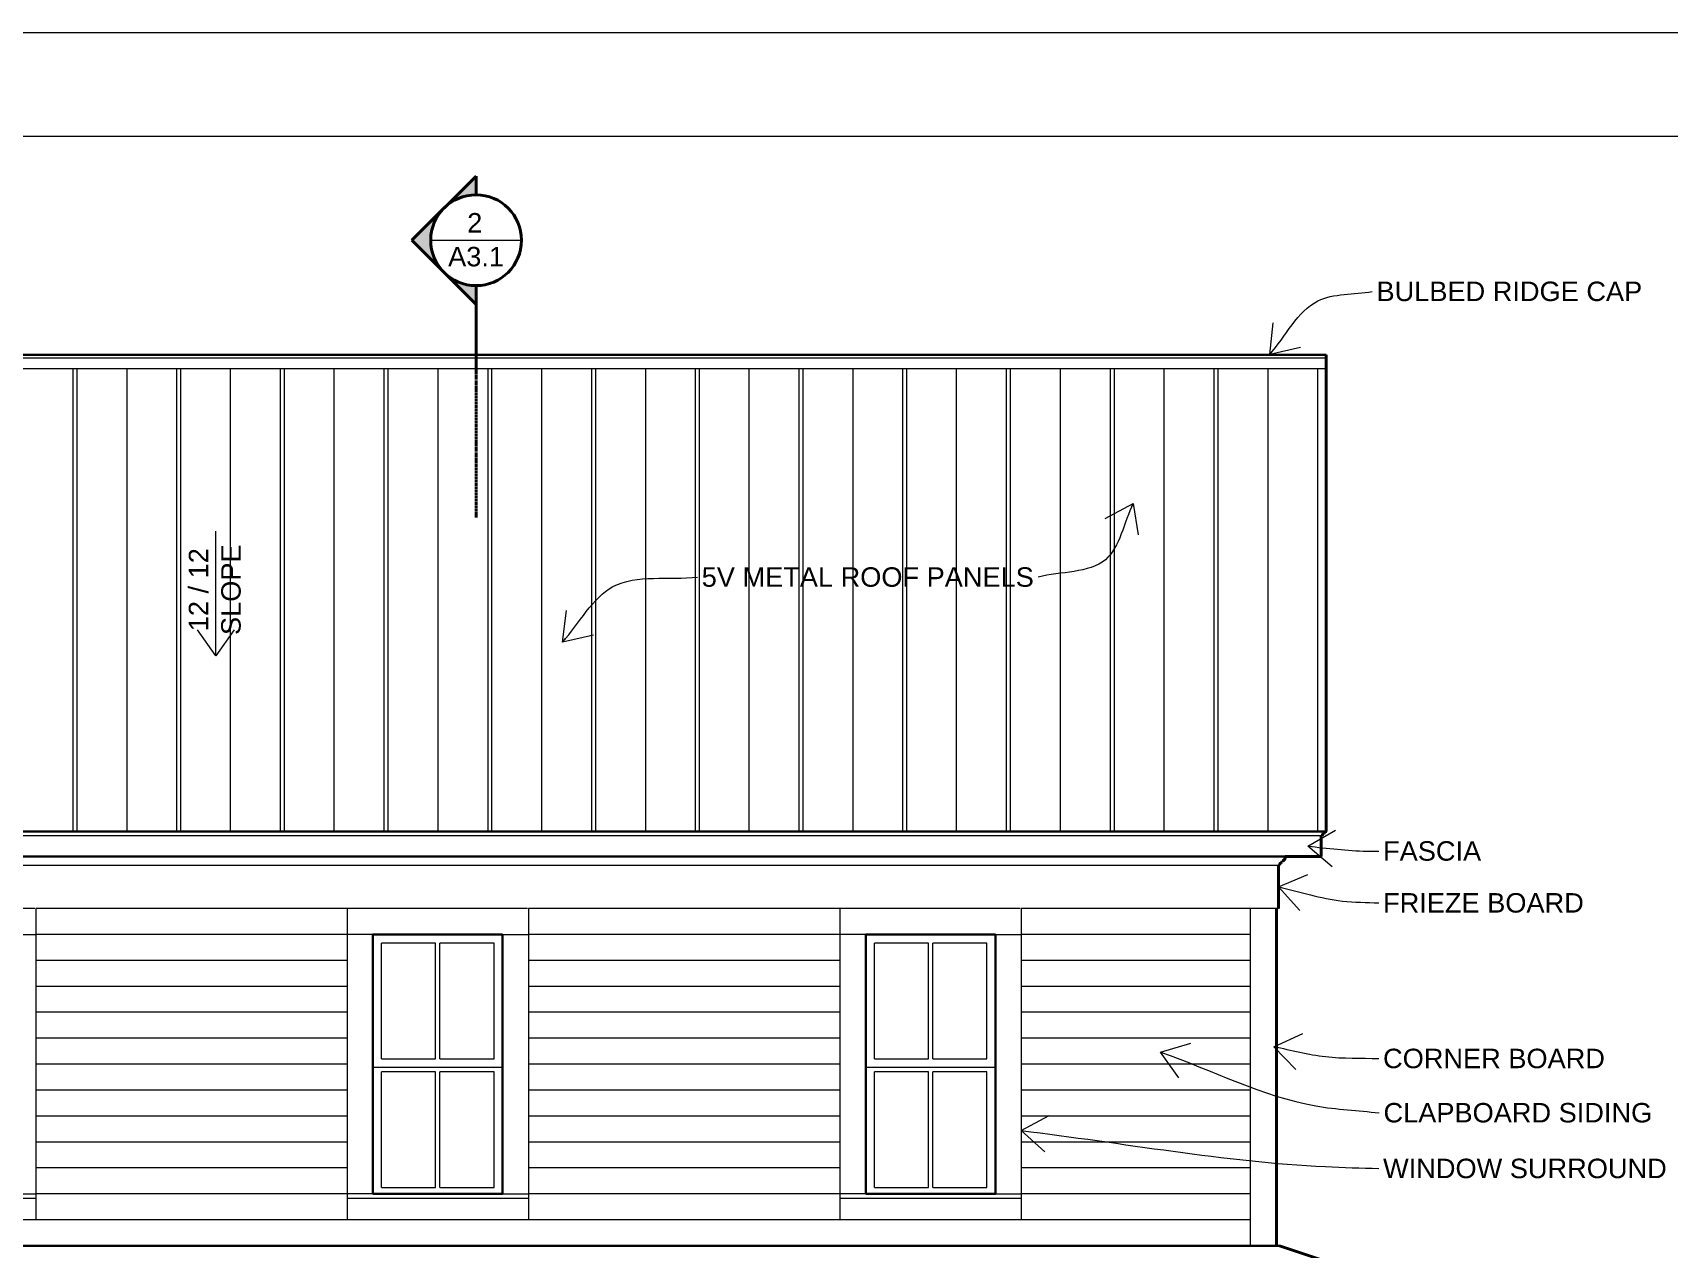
# Model space of a CAD drawing. Header units: inches. Extents: x -4969 to 16721, y 2489 to 24693.
# Drawn here: x 766.1 to 1144.6, y 5565.4 to 5846.5 of the extents above; entities that cross this region are included whole.
import ezdxf

# ---------------------------------------------------------------- set-up
doc = ezdxf.new("R2010")
doc.units = ezdxf.units.IN
doc.header["$MEASUREMENT"] = 0
doc.linetypes.add('CENTER', pattern=[2, 1.25, -0.25, 0.25, -0.25])
doc.layers.get('0').update_dxf_attribs({"lineweight": 5})
doc.layers.add('0-NPLT', color=1, linetype='Continuous', plot=False)
for name, color, linetype, lineweight in [('1', 1, 'Continuous', 9), ('2', 6, 'Continuous', 20), ('3', 3, 'Continuous', 30), ('4', 2, 'Continuous', 40), ('A-LINK', 7, 'Continuous', 40), ('A-TEXTx', 7, 'Continuous', 20)]:
    doc.layers.add(name, color=color, linetype=linetype, lineweight=lineweight)
doc.styles.get("Standard").update_dxf_attribs({"font": 'Arial.ttf'})
doc.dimstyles.get("Standard").update_dxf_attribs({"dimtxt": 3, "dimasz": 2, "dimexe": 0.03125, "dimexo": 0.0625, "dimgap": 0.03125, "dimtad": 0, "dimtoh": 1, "dimdec": 4, "dimlfac": 0.99985, "dimzin": 0, "dimdsep": 46, "dimlunit": 4, "dimtxsty": 'Standard', "dimblk": 'ARCHTICK', "dimblk1": 'ARCHTICK', "dimblk2": 'ARCHTICK', "dimcen": 0.09, "dimclrt": 256, "dimadec": 0, "dimazin": 0, "dimtfac": 1, "dimtdec": 4, "dimtofl": 0, "dimtmove": 0, "dimatfit": 3, "dimfxl": 1, "dimtolj": 1, "dimtzin": 0, "dimarcsym": 0})

# ---------------------------------------------------------------- blocks, each defined once
blk = doc.blocks.new('window elev 3060')
for p, q in [((767, 905.69), (767, 839.69)), ((808.74, 905.67), (767, 905.69)), ((809, 905.67), (809, 840.18)), ((775, 870.93), (775, 897.68)), ((787.5, 897.68), (775, 897.68)), ((787.5, 870.93), (787.5, 897.68)), ((801, 897.68), (788.5, 897.68)), ((788.5, 870.93), (788.5, 897.68)), ((801, 870.93), (801, 897.68)), ((775, 870.93), (787.5, 870.93)), ((788.5, 870.93), (801, 870.93)), ((803, 868.93), (773, 868.93)), ((775, 841.18), (775, 867.93)), ((787.5, 867.93), (775, 867.93)), ((787.5, 841.18), (787.5, 867.93)), ((788.5, 841.18), (788.5, 867.93)), ((801, 867.93), (788.5, 867.93)), ((801, 841.18), (801, 867.93)), ((775, 841.18), (787.5, 841.18)), ((788.5, 841.18), (801, 841.18)), ((809, 840.18), (809, 833.67)), ((767, 839.69), (767, 833.67)), ((767, 838.69), (809, 838.69)), ((809, 833.67), (767, 833.67))]:
    blk.add_line(p, q)
at = {"lineweight": 5, "ltscale": 0.1}
for p, q in [((773, 839.69), (767, 839.69)), ((803, 839.69), (809, 839.67))]:
    blk.add_line(p, q, dxfattribs=at)
at = {"layer": '1', "lineweight": 5, "ltscale": 0.1}
for p, q in [((773, 899.68), (767, 899.67)), ((803, 899.68), (809, 899.67))]:
    blk.add_line(p, q, dxfattribs=at)
at = {"layer": '3'}
for p, q in [((803, 899.68), (773, 899.68)), ((773, 899.68), (773, 839.69)), ((803, 899.68), (803, 839.69)), ((773, 839.69), (803, 839.69))]:
    blk.add_line(p, q, dxfattribs=at)
blk = doc.blocks.new('_ArchTick')
at = {"color": 0, "linetype": 'ByBlock', "lineweight": 0, "const_width": 0.15}
blk.add_lwpolyline([(-0.5, -0.5), (0.5, 0.5)], dxfattribs=at)
blk = doc.blocks.new('Section Callout')
at = {"layer": 'A-LINK', "ltscale": 0.1}
h = blk.add_hatch(color=152, dxfattribs=at)
h.paths.add_polyline_path([(1891.06, 7392.5), (1883.64, 7385.08), (1891.06, 7377.65, -0.198912), (1887.98, 7385.08, -0.198912)])
h.paths.add_polyline_path([(1898.48, 7399.92), (1891.06, 7392.5, -0.198912), (1898.48, 7395.58)])
h.paths.add_polyline_path([(1891.06, 7377.65), (1898.48, 7370.23), (1898.48, 7374.58, -0.198912)])
at = {"layer": 'A-LINK', "color": 152, "ltscale": 0.1}
for p, q in [((1883.64, 7385.08), (1898.48, 7399.92)), ((1898.48, 7399.92), (1898.48, 7395.58)), ((1883.64, 7385.08), (1898.48, 7370.23)), ((1898.48, 7374.58), (1898.48, 7370.23)), ((1898.48, 7370.23), (1898.48, 7355.49))]:
    blk.add_line(p, q, dxfattribs=at)
blk.add_circle((1898.48, 7385.08), 10.5, dxfattribs=at)
blk = doc.blocks.new('BORDER 11X17')
at = {"layer": '0-NPLT', "lineweight": 9, "ltscale": 0.1}
blk.add_lwpolyline([(29864.74, -10461.77), (29048.74, -10461.77), (29048.74, -10989.77), (29864.74, -10989.77), (29864.74, -10461.77)], dxfattribs=at)
blk.add_lwpolyline([(29792.74, -10473.77), (29078.74, -10473.77), (29078.74, -10977.77), (29792.74, -10977.77)], close=True, dxfattribs=at)

msp = doc.modelspace()

# ---------------------------------------------------------------- linework, layer by layer
at = {"layer": '1'}
for p, q in [((1065.4138603, 5771.2191275), (665.9138383, 5771.2191275)), ((1065.4138603, 5768.7429529), (665.9138383, 5768.7429529)), ((775.4138603, 5768.7429529), (775.4138603, 5661.7219422)), ((776.4138603, 5661.7219422), (776.4138603, 5768.7429529)), ((787.9138603, 5768.7429529), (787.9138603, 5661.7219422)), ((799.4138603, 5768.7429529), (799.4138603, 5661.7219422)), ((800.4138603, 5661.7219422), (800.4138603, 5768.7429529)), ((811.9138603, 5661.7219422), (811.9138603, 5768.7429529)), ((823.4138603, 5768.7429529), (823.4138603, 5661.7219422)), ((824.4138603, 5661.7219422), (824.4138603, 5768.7429529)), ((835.9138603, 5661.7219422), (835.9138603, 5768.7429529)), ((847.4138603, 5768.7429529), (847.4138603, 5661.7219422)), ((848.4138603, 5661.7219422), (848.4138603, 5768.7429529)), ((859.9138603, 5768.7429529), (859.9138603, 5661.7219422)), ((871.4138603, 5768.7429529), (871.4138603, 5661.7219422)), ((872.4138603, 5661.7219422), (872.4138603, 5768.7429529)), ((883.9138603, 5661.7219422), (883.9138603, 5768.7429529)), ((895.4138603, 5768.7429529), (895.4138603, 5661.7219422)), ((896.4138603, 5661.7219422), (896.4138603, 5768.7429529)), ((907.9138603, 5768.7429529), (907.9138603, 5661.7219422)), ((919.4138603, 5768.7429529), (919.4138603, 5661.7219422)), ((920.4138603, 5661.7219422), (920.4138603, 5768.7429529)), ((931.9138603, 5661.7219422), (931.9138603, 5768.7429529)), ((943.4138603, 5768.7429529), (943.4138603, 5661.7219422)), ((944.4138603, 5661.7219422), (944.4138603, 5768.7429529)), ((955.9138603, 5768.7429529), (955.9138603, 5661.7219422)), ((967.4138603, 5768.7429529), (967.4138603, 5661.7219422)), ((968.4138603, 5661.7219422), (968.4138603, 5768.7429529)), ((979.9138603, 5661.7219422), (979.9138603, 5768.7429529)), ((991.4138603, 5768.7429529), (991.4138603, 5661.7219422)), ((992.4138603, 5661.7219422), (992.4138603, 5768.7429529)), ((1003.9138603, 5768.7429529), (1003.9138603, 5661.7219422)), ((1015.4138603, 5768.7429529), (1015.4138603, 5661.7219422)), ((1016.4138603, 5661.7219422), (1016.4138603, 5768.7429529)), ((1027.9138603, 5661.7219422), (1027.9138603, 5768.7429529)), ((1039.4138603, 5768.7429529), (1039.4138603, 5661.7219422)), ((1040.4138603, 5661.7219422), (1040.4138603, 5768.7429529)), ((1051.9138603, 5768.7429529), (1051.9138603, 5661.7219422)), ((1063.4138603, 5768.7429529), (1063.4138603, 5661.7219422)), ((1064.2860222, 5660.7284154), (655.5416536, 5660.7284154))]:
    msp.add_line(p, q, dxfattribs=at)
at = {"layer": '2', "color": 152, "ltscale": 0.1}
msp.add_line((858.2321465, 5798.5008975), (879.2321465, 5798.5008975), dxfattribs=at)
at = {"layer": '2'}
for p, q in [((665.163839, 5653.9416121), (1054.4138369, 5653.9416121)), ((838.8747351, 5643.9415391), (766.8747218, 5643.9415391)), ((952.8747351, 5643.9415391), (880.8747218, 5643.9415391)), ((1054.4138369, 5643.9416121), (994.8747218, 5643.9416121)), ((1047.9138375, 5565.9416121), (1047.9138376, 5643.9416121)), ((838.8747351, 5637.9415391), (766.8747218, 5637.9415391)), ((952.8747351, 5637.9415391), (880.8747218, 5637.9415391)), ((1047.9138376, 5637.9416121), (994.8747218, 5637.9416121)), ((838.8747351, 5631.9415391), (766.8747218, 5631.9415391)), ((952.8747351, 5631.9415391), (880.8747218, 5631.9415391)), ((1047.9138376, 5631.9416121), (994.8747218, 5631.9416121)), ((838.8747351, 5625.9415391), (766.8747218, 5625.9415391)), ((952.8747351, 5625.9415391), (880.8747218, 5625.9415391)), ((1047.9138376, 5625.9416121), (994.8747218, 5625.9416121)), ((838.8747351, 5619.9415391), (766.8747218, 5619.9415391)), ((952.8747351, 5619.9415391), (880.8747218, 5619.9415391)), ((1047.9138376, 5619.9416121), (994.8747218, 5619.9416121)), ((838.8747351, 5613.9415391), (766.8747218, 5613.9415391)), ((952.8747351, 5613.9415391), (880.8747218, 5613.9415391)), ((1047.9138376, 5613.9416121), (994.8747218, 5613.9416121)), ((838.8747351, 5607.9415391), (766.8747218, 5607.9415391)), ((952.8747351, 5607.9415391), (880.8747218, 5607.9415391)), ((1047.9138376, 5607.9416121), (994.8747218, 5607.9416121)), ((838.8747351, 5601.9415391), (766.8747218, 5601.9415391)), ((952.8747351, 5601.9415391), (880.8747218, 5601.9415391)), ((1047.9138376, 5601.9416121), (994.8747218, 5601.9416121)), ((838.8747351, 5595.9415391), (766.8747218, 5595.9415391)), ((952.8747351, 5595.9415391), (880.8747218, 5595.9415391)), ((1047.9138375, 5595.9416121), (994.8747218, 5595.9416121)), ((838.8747351, 5589.9415391), (766.8747218, 5589.9415391)), ((952.8747351, 5589.9415391), (880.8747218, 5589.9415391)), ((1047.9138375, 5589.9416121), (994.8747218, 5589.9416121)), ((838.8747351, 5583.9415391), (766.8747218, 5583.9415391)), ((952.8747351, 5583.9415391), (880.8747218, 5583.9415391)), ((1047.9138375, 5583.9416121), (994.8747218, 5583.9416121)), ((838.8747351, 5577.9415391), (766.8747218, 5577.9415391)), ((952.8747351, 5577.9415391), (880.8747218, 5577.9415391)), ((1047.9138375, 5577.9416121), (994.8747218, 5577.9416121)), ((838.8747351, 5571.9415391), (766.8747218, 5571.9415391)), ((952.8747351, 5571.9415391), (880.8747218, 5571.9415391)), ((1047.9138375, 5571.9416121), (994.8747218, 5571.9416121))]:
    msp.add_line(p, q, dxfattribs=at)
at = {"layer": '3'}
for p, q in [((1065.4138603, 5771.9691275), (665.9138383, 5771.9691275)), ((1065.4138603, 5661.7219422), (654.4138603, 5661.7219422)), ((663.8766399, 5655.9416121), (1055.951036, 5655.941612)), ((762.2087471, 5565.9416121), (1054.6189302, 5565.9416121))]:
    msp.add_line(p, q, dxfattribs=at)
at = {"layer": '4'}
for p, q in [((1065.4138603, 5661.7219422), (1065.4138603, 5771.9691275)), ((1065.2860295, 5661.7219422), (1065.2860295, 5661.4784154)), ((1064.2860222, 5660.7284154), (1064.2860222, 5655.941612)), ((1064.2860295, 5660.7284154), (1064.5360295, 5660.7284154)), ((1054.4138369, 5653.9416121), (1054.4138369, 5643.9416121)), ((1054.4138369, 5653.9416121), (1054.6638369, 5653.9416121)), ((1054.6638369, 5653.9416121), (1054.4138369, 5653.9416121)), ((1055.2325552, 5654.6916121), (1055.2325552, 5654.9416121)), ((1055.951036, 5655.941612), (1064.2860222, 5655.941612)), ((1053.9138375, 5565.9416121), (1053.9138376, 5643.9416121)), ((1144.162928, 5536.2022897), (1054.6189302, 5565.9416121))]:
    msp.add_line(p, q, dxfattribs=at)
for centre, radius, start, end in [((1065.2237322, 5660.7907126), 0.6905186, 84.823843828, 185.1761549), ((1055.4023609, 5653.9722228), 0.7391582, 103.281089991, 182.373471435), ((1055.1310782, 5655.7726287), 0.8371895, 276.962026999, 11.644935134)]:
    msp.add_arc(centre, radius, start, end, dxfattribs=at)
at = {"layer": 'A-LINK', "color": 152, "linetype": 'CENTER', "ltscale": 0.15}
msp.add_line((868.7321465, 5734.3626708), (868.7321465, 5785.7729754), dxfattribs=at)

# ---------------------------------------------------------------- block references
at = {"ltscale": 0.1, "xscale": 2, "yscale": 2, "zscale": 2}
msp.add_blockref('BORDER 11X17', (-58013.4783869, 26770.0450796), dxfattribs=at)
at = {"color": 152, "ltscale": 0.1}
msp.add_blockref('Section Callout', (-1029.7528044, -1586.5746862), dxfattribs=at)
at = {"layer": '2'}
for p in [(-42.120325, 4738.2669404), (71.8796745, 4738.2669404), (185.8796745, 4738.2669404)]:
    msp.add_blockref('window elev 3060', p, dxfattribs=at)

# ---------------------------------------------------------------- texts
at = {"layer": 'A-LINK', "color": 152, "ltscale": 0.1, "attachment_point": 5}
for s, insert, char_height, width in [('2', (868.4220034, 5802.5442485), 4.5, 9.771161836), ('{\\H0.75x;A3.1}', (868.7278887, 5794.6909333), 6, 9.85131083)]:
    msp.add_mtext(s, dxfattribs=dict(at, insert=insert, char_height=char_height, width=width))
at = {"layer": 'A-TEXTx', "ltscale": 0.25, "char_height": 4.5, "attachment_point": 4}
for s, insert in [('{BULBED RIDGE CAP}', (1077.0718395, 5786.6568816)), ('{5V METAL ROOF PANELS}', (920.9373691, 5720.5825895)), ('{FASCIA }', (1078.5877242, 5657.2242554)), ('{FRIEZE BOARD}', (1078.5877242, 5645.2242554)), ('{CORNER BOARD}', (1078.5877242, 5609.2400432)), ('{CLAPBOARD SIDING}', (1078.6928419, 5596.6896255)), ('{WINDOW SURROUND}', (1078.5877242, 5583.8059696))]:
    msp.add_mtext(s, dxfattribs=dict(at, insert=insert))
at = {"layer": 'A-TEXTx', "ltscale": 0.5, "insert": (808.292867, 5717.6822735), "char_height": 4.5, "attachment_point": 5, "rotation": 90}
msp.add_mtext('{12 / 12 \\PSLOPE}', dxfattribs=at)

# ---------------------------------------------------------------- leaders
at = {"layer": 'A-TEXTx', "path_type": 1, "annotation_type": 0, "has_hookline": 1}
for points, hookline_direction, text_width in [([(1052.3508415, 5772.0720775), (1063.46952, 5784.4685423), (1076.0718395, 5786.6568816)], 0, 60.75), ([(1020.7589574, 5737.6336445), (1014.3432992, 5724.6262005), (998.7731965, 5720.5825895)], 1, 76.2667121), ([(888.7352651, 5705.58279), (900.3937267, 5718.390334), (919.9373691, 5720.5825895)], 0, 76.2667121), ([(1061.2154057, 5658.3350137), (1074.8113484, 5657.2076852), (1077.5877242, 5657.2242554)], 0, 22.1991814), ([(1054.4138369, 5648.9416121), (1069.168684, 5645.6858355), (1077.5877242, 5645.2242554)], 0, 45.6047067), ([(1027.0653695, 5610.7536955), (1063.0309973, 5598.2983782), (1077.6928419, 5596.6896255)], 0, 61.4744202), ([(1053.352415, 5611.9961197), (1065.2739636, 5609.6862133), (1077.5877242, 5609.2400432)], 0, 50.6971351), ([(994.8747218, 5592.5692818), (1065.2739636, 5584.2521397), (1077.5877242, 5583.8059696)], 0, 65.2407913)]:
    msp.add_leader(points, dimstyle='Standard', override={"dimasz": 6, "dimgap": 1, "dimldrblk": 'Open90', "dimlwd": -1}, dxfattribs=dict(at, hookline_direction=hookline_direction, text_width=text_width))
at = {"layer": 'A-TEXTx'}
msp.add_leader([(808.4834297, 5702.3649964), (808.4834297, 5720.5990263), (808.4834297, 5731.2357587)], dimstyle='Standard', override={"dimasz": 6, "dimgap": 1, "dimldrblk": 'Open90', "dimlwd": -1}, dxfattribs=at)

doc.saveas('drawing.dxf')
